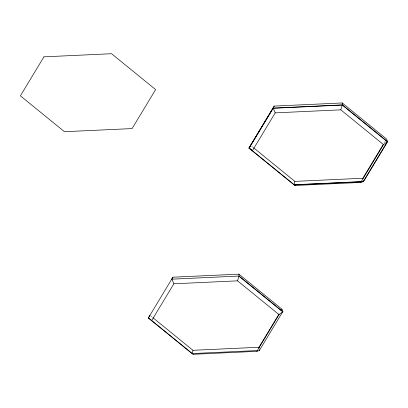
<?xml version="1.0" encoding="UTF-8"?>
<svg xmlns="http://www.w3.org/2000/svg" width="408" height="408" viewBox="0 0 408 408"><rect width="100%" height="100%" fill="white"/><g stroke="black" fill="none" stroke-linecap="round" stroke-linejoin="round"><path stroke-width="0.31" stroke-dasharray="2.04 1.53" d="M384.234 142.836L385.218 141.199M251.532 146.11L253.011 147.314M150.404 315.685L152.357 317.276"/><path stroke-width="0.61" d="M152.847 317.674L192.953 350.309L192.214 353.736L148.318 318.01L149.915 315.282M294.112 184.906L248.906 148.119L274.217 106.095L342.21 102.949L386.534 139.021L387.6 141.704L363.462 181.703L294.112 184.906L294.872 181.381L253.501 147.716M282.724 311.783L279.046 314.619L237.538 280.842L239.001 276.206L282.724 311.783L259.376 350.467L256.882 351.339L193.214 354.287L192.311 353.568L257.479 350.554M387.32 141.704L383.535 144.626L340.787 109.839L342.297 105.065L273.227 108.258L249.186 148.094L295.137 185.472L360.708 182.442L363.278 181.54L387.32 141.704L342.297 105.065M172.895 277.205L171.758 279.174L239.098 276.058L282.994 311.783L281.959 309.177L238.92 274.15L172.895 277.205L148.318 318.01M248.906 148.119L274.217 106.095M273.227 108.258L275.216 112.868L252.394 150.69L249.186 148.094M193.214 354.287L151.71 320.51L173.869 283.784L171.936 279.307M259.156 348.31L258.978 347.259L279.006 314.073M280.974 310.809L281.959 309.177M256.882 351.339L279.046 314.619M362.977 178.888L362.865 178.235L383.25 144.468M360.708 182.442L383.535 144.626M273.044 108.12L342.394 104.912L387.6 141.704M275.216 112.868L340.787 109.839M294.872 181.381L362.865 178.235M361.376 181.626L294.209 184.732L295.137 185.472M173.869 283.784L237.538 280.842M192.953 350.309L258.978 347.259M148.594 317.985L151.71 320.51M363.314 180.836L363.462 181.703M259.411 349.778L259.554 350.62M342.21 102.949L342.394 104.912M238.92 274.15L239.098 276.058M43.937 56.845L20.4 95.839L64.479 131.708L132.09 128.581L155.626 89.587L111.552 53.713L43.937 56.845"/></g></svg>
